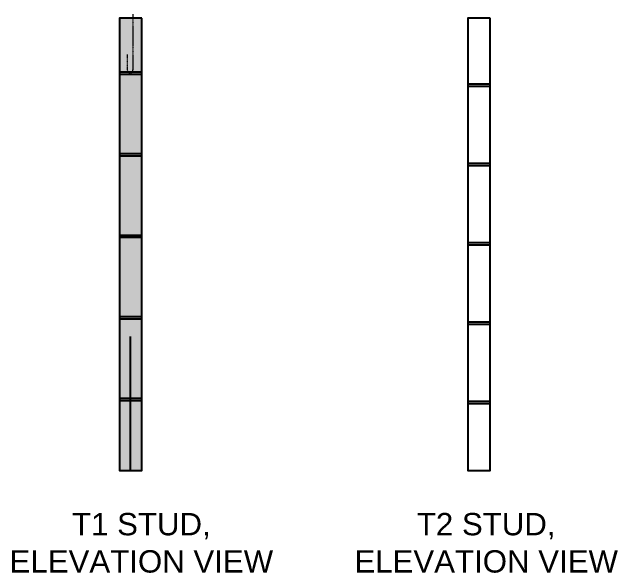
# Model space of a CAD drawing. Extents: x 6298 to 37851, y 8111 to 44134.
# Drawn here: x 8695 to 11406, y 8378 to 10888 of the extents above; entities that cross this region are included whole.
import ezdxf

# ---------------------------------------------------------------- set-up
doc = ezdxf.new("R2010")
doc.units = 0
doc.header["$MEASUREMENT"] = 0
doc.set_wipeout_variables(frame=1)
doc.linetypes.add('HIDDEN2', pattern=[4.7625, 3.175, -1.5875])
doc.layers.add('.', color=5, linetype='Continuous', lineweight=70)
for name, color, linetype in [('0-S1', 1, 'Continuous'), ('0-S2', 2, 'Continuous'), ('0-S8', 8, 'Continuous'), ('A-DIMENSIONS', 30, 'Continuous'), ('AR-Bamboo Stud', 2, 'Continuous'), ('Bolts', 4, 'HIDDEN2')]:
    doc.layers.add(name, color=color, linetype=linetype)
doc.styles.get("Standard").update_dxf_attribs({"font": 'arial.ttf'})

# ---------------------------------------------------------------- blocks, each defined once
blk = doc.blocks.new('A$C62F95397')
at = {"layer": 'Bolts', "lineweight": 0, "ltscale": 0.25}
for p, q in [((25, 262.5), (25, 12.5)), ((0, 80.8), (0, 12.5))]:
    blk.add_line(p, q, dxfattribs=at)
blk.add_arc((12.5, 12.5), 12.5, 180, 0, dxfattribs=at)
blk = doc.blocks.new('N2N')
blk.add_wipeout([(98002.7, -26144.8), (97902.7, -26144.8), (97902.7, -28168.8), (98002.7, -28168.8)]).dxf.layer = '0-S8'
at = {"layer": '.', "linetype": 'Continuous'}
h = blk.add_hatch(dxfattribs=at)
h.set_pattern_fill('DOTS', color=8, scale=10)
h.set_pattern_definition([(0, (7e-06, 48.67), (7.9375, 15.875), [0, -15.875])])
h.paths.add_polyline_path([(98002.7, -26144.8), (97902.7, -26144.8), (97902.7, -28168.8), (98002.7, -28168.8)])
at = {"layer": '0-S1'}
h = blk.add_hatch(dxfattribs=at)
h.set_pattern_fill('_USER', color=256, scale=365, pattern_type=0)
h.set_pattern_definition([(0, (97902.7, -25880.27), (0, 365), [])])
edge = h.paths.add_edge_path()
edge.add_line((97902.7, -26144.8), (98002.7, -26144.8))
edge.add_line((98002.7, -26117.1), (98002.7, -28118.8))
edge.add_line((98002.7, -28118.8), (97902.7, -28118.8))
edge.add_line((97902.7, -28118.8), (97902.7, -26121.8))
h = blk.add_hatch(dxfattribs=at)
h.set_pattern_fill('_USER', color=256, scale=365, pattern_type=0)
h.set_pattern_definition([(0, (97902.7, -25890.27), (0, 365), [])])
edge = h.paths.add_edge_path()
edge.add_line((97902.7, -26144.8), (98002.7, -26144.8))
edge.add_line((98002.7, -26124.9), (98002.7, -28138.8))
edge.add_line((98002.7, -28138.8), (97902.7, -28138.8))
edge.add_line((97902.7, -28138.8), (97902.7, -26135.8))
at = {"layer": '0-S2'}
blk.add_lwpolyline([(98002.7, -26144.8), (97902.7, -26144.8), (97902.7, -28168.8), (98002.7, -28168.8)], close=True, dxfattribs=at)
at = {"layer": 'Bolts', "ltscale": 0.5}
blk.add_line((97952.6, -28168.8), (97952.6, -27568.8), dxfattribs=at)
at = {"layer": 'Bolts'}
blk.add_blockref('A$C62F95397', (97937.6, -26388.2), dxfattribs=at)
blk = doc.blocks.new('Type B')
at = {"layer": '0-S1'}
h = blk.add_hatch(dxfattribs=at)
h.set_pattern_fill('_USER', color=256, scale=355, pattern_type=0)
h.set_pattern_definition([(0, (10628.1, 16236), (0, 355), [])])
edge = h.paths.add_edge_path()
edge.add_line((9748.3, 18210), (9848.3, 18210))
edge.add_line((9848.3, 18190.6), (9848.3, 16216))
edge.add_line((9848.3, 16216), (9748.3, 16216))
edge.add_line((9748.3, 16216), (9748.3, 18189.5))
h = blk.add_hatch(dxfattribs=at)
h.set_pattern_fill('_USER', color=256, scale=355, pattern_type=0)
h.set_pattern_definition([(0, (10628.1, 16246), (0, 355), [])])
edge = h.paths.add_edge_path()
edge.add_line((9748.3, 18210), (9848.3, 18210))
edge.add_line((9848.3, 18210), (9848.3, 16236))
edge.add_line((9848.3, 16236), (9748.3, 16236))
edge.add_line((9748.3, 16236), (9748.3, 18210))
at = {"layer": 'AR-Bamboo Stud'}
blk.add_lwpolyline([(9848.3, 18210), (9748.3, 18210), (9748.3, 16186), (9848.3, 16186)], close=True, dxfattribs=at)

msp = doc.modelspace()

# ---------------------------------------------------------------- block references
at = {"layer": 'AR-Bamboo Stud'}
for name, p in [('N2N', (-88727.2, 37004.8)), ('Type B', (986.3, -7350.1))]:
    msp.add_blockref(name, p, dxfattribs=at)

# ---------------------------------------------------------------- texts
at = {"layer": 'A-DIMENSIONS', "char_height": 100, "attachment_point": 2}
for s, insert in [('T1 STUD, ELEVATION VIEW', (9273.4, 8646.2)), ('T2 STUD, ELEVATION VIEW', (10816.5, 8646.2))]:
    msp.add_mtext_dynamic_manual_height_columns(s, width=1221.915, gutter_width=1, heights=[0], dxfattribs=dict(at, insert=insert))

doc.saveas('drawing.dxf')
